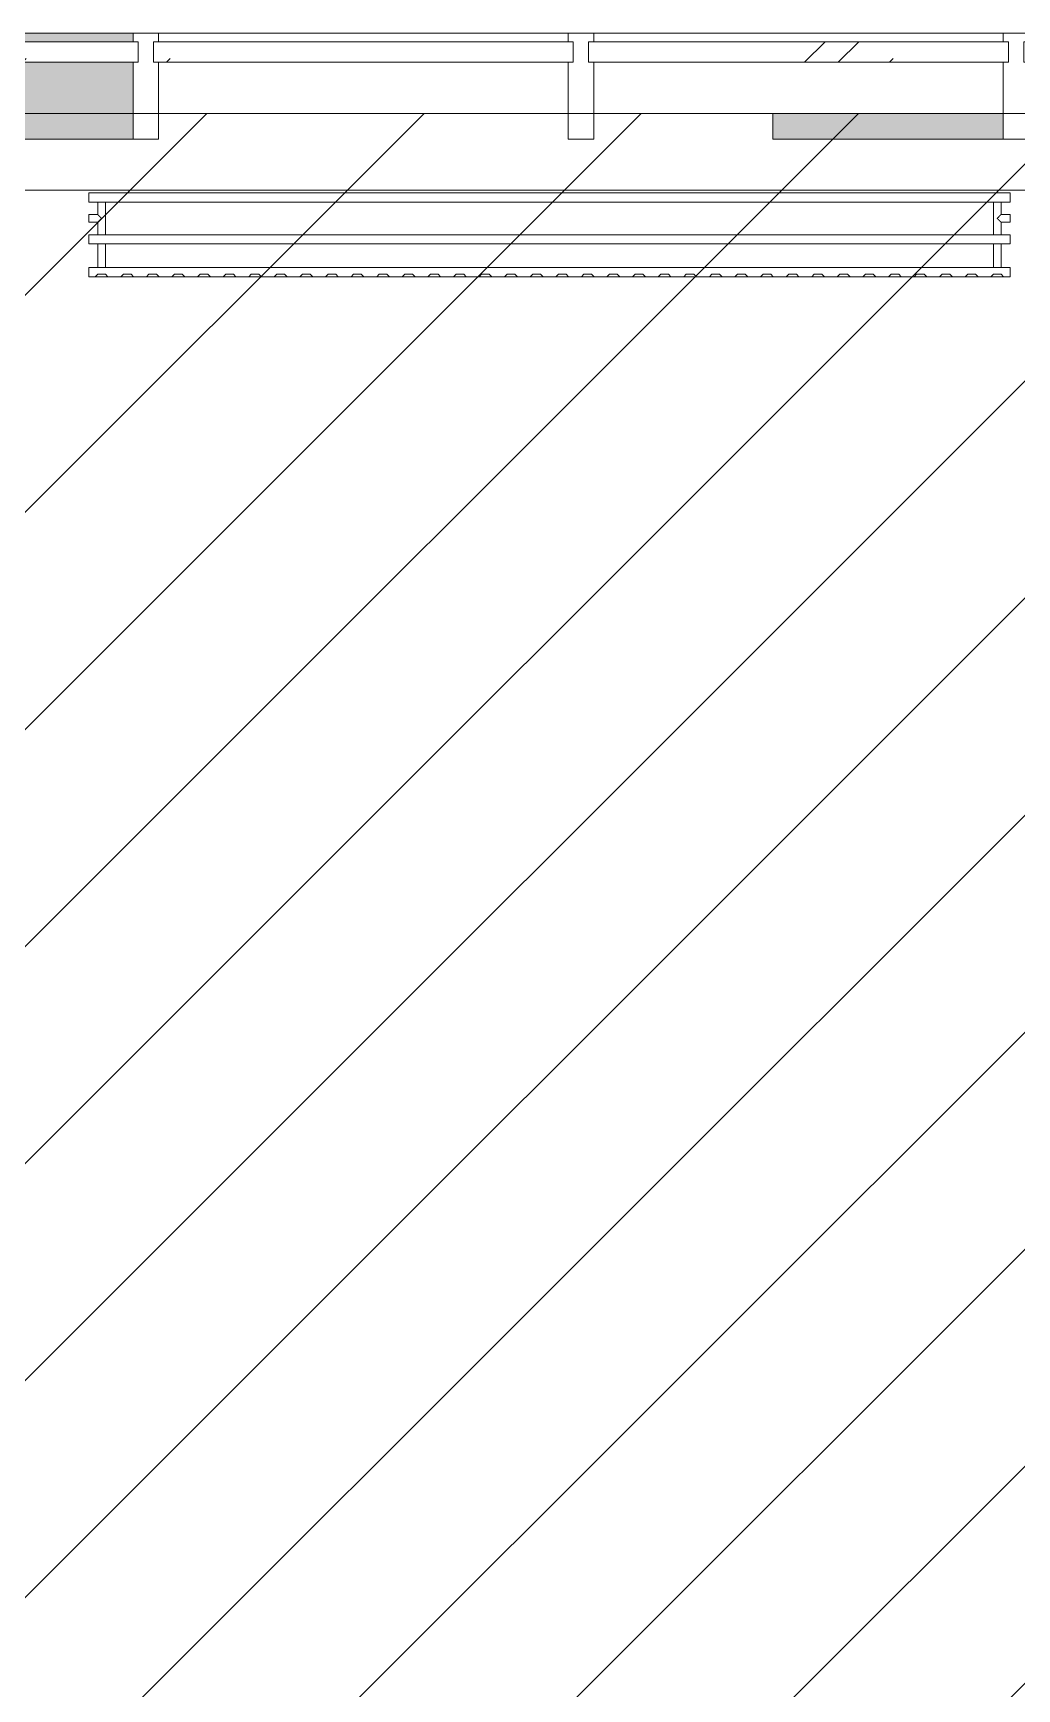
# Model space of a CAD drawing. Header units: millimetres. Extents: x -6228 to 198016, y -8553 to 29000.
# Drawn here: x 145418 to 147340, y 24070 to 27307 of the extents above; entities that cross this region are included whole.
import ezdxf

# ---------------------------------------------------------------- set-up
doc = ezdxf.new("R2010")
doc.units = ezdxf.units.MM
doc.linetypes.add('200_ШТРИХ__ш1_п0_6_', pattern=[800, 500, -300])
doc.linetypes.add('Осевая', pattern=[15875, 3175, -2381.25, 7937.5, -2381.25])
for name, color, linetype, lineweight in [('A-DETL-1', 7, 'Continuous', 9), ('A-DETL-MBND-1', 7, '200_ШТРИХ__ш1_п0_6_', 9), ('A-GLAZ-CURT-2', 7, 'Continuous', 9), ('A-GLAZ-CWMG-3', 7, 'Continuous', 9), ('Оси-2', 7, 'Осевая', 9)]:
    doc.layers.add(name, color=color, linetype=linetype, lineweight=lineweight)
doc.layers.add('A-DETL-GENF-7', color=7, linetype='Continuous', lineweight=9, true_color=0xc0c0c0)
doc.layers.add('A-GLAZ-CWMG-4', color=7, linetype='Continuous', lineweight=9, true_color=0x383e42)

# ---------------------------------------------------------------- blocks, each defined once
blk = doc.blocks.new('Системная панель - Стекло - 40мм-V183-План зашивки приборов отопления в осях 2 этажа 1-12')
at = {"layer": 'A-GLAZ-CURT-2'}
h = blk.add_hatch(dxfattribs=at)
h.set_pattern_fill('FP_163', color=256, style=0, pattern_type=2)
h.set_pattern_definition([(45, (-10585, -27190), (-282.8427, 282.8427), [200, -600]), (45, (-10785, -27290), (-282.8427, 282.8427), [600, -200]), (45, (-10385, -27390), (-282.8427, 282.8427), [200, -600])])
h.paths.add_polyline_path([(410, -40), (410, 0), (-410, 0), (-410, -40), (261.7, -40)])
for p, q in [((410, 0), (-410, 0)), ((-410, 0), (-410, -40)), ((410, -40), (410, 0)), ((-410, -40), (410, -40))]:
    blk.add_line(p, q, dxfattribs=at)
blk = doc.blocks.new('Системная панель - Стекло - 40мм-22856305-План зашивки приборов отопления в осях 2 этажа 1-12')
at = {"layer": 'A-GLAZ-CURT-2'}
h = blk.add_hatch(dxfattribs=at)
h.set_pattern_fill('FP_164', color=256, style=0, pattern_type=2)
h.set_pattern_definition([(45, (-11435.13, -27190), (-282.8427, 282.8427), [200, -600]), (45, (-11635.13, -27290), (-282.8427, 282.8427), [600, -200]), (45, (-11235.13, -27390), (-282.8427, 282.8427), [200, -600])])
h.paths.add_polyline_path([(410.1, -40), (410.1, 0), (-410.1, 0), (-410.1, -40), (406.4, -40)])
for p, q in [((410.1, 0), (-410.1, 0)), ((-410.1, 0), (-410.1, -40)), ((410.1, -40), (410.1, 0)), ((-410.1, -40), (410.1, -40))]:
    blk.add_line(p, q, dxfattribs=at)
blk = doc.blocks.new('Прямоугольный импост - Импост структурный с накладкой - 190мм-23251634-План зашивки приборов отопления в осях 2 этажа 1-12')
at = {"layer": 'A-DETL-MBND-1'}
blk.add_hatch(color=256, dxfattribs=at).paths.add_polyline_path([(11409.9, 27100), (11735.3, 27100), (11735.3, 27150), (11285, 27150), (11285, 27100)])
for p, q in [((11285, 27100), (11285, 27150)), ((11735.3, 27100), (11285, 27100))]:
    blk.add_line(p, q, dxfattribs=at)
blk = doc.blocks.new('Прямоугольный импост - Импост структурный с накладкой - 160мм-20149070-План зашивки приборов отопления в осях 2 этажа 1-12')
at = {"layer": 'A-GLAZ-CWMG-3'}
for p, q in [((8385, 27307), (9185, 27307)), ((8385, 27150), (9185, 27150))]:
    blk.add_line(p, q, dxfattribs=at)
blk = doc.blocks.new('Прямоугольный импост - Импост структурный с накладкой - 160мм-22794460-План зашивки приборов отопления в осях 2 этажа 1-12')
at = {"layer": 'A-GLAZ-CWMG-3'}
for p, q in [((10935, 27307), (11285, 27307)), ((10935, 27150), (11285, 27150))]:
    blk.add_line(p, q, dxfattribs=at)
blk = doc.blocks.new('Прямоугольный импост - Импост структурный с накладкой - 160мм-22794342-План зашивки приборов отопления в осях 2 этажа 1-12')
at = {"layer": 'A-GLAZ-CWMG-3'}
for p, q in [((11285, 27307), (11735.3, 27307)), ((11285, 27150), (11735.3, 27150))]:
    blk.add_line(p, q, dxfattribs=at)
blk = doc.blocks.new('Прямоугольный импост - Импост структурный с накладкой - 190мм-22856065-План зашивки приборов отопления в осях 2 этажа 1-12')
at = {"layer": 'A-GLAZ-CWMG-3'}
for p, q in [((-25, 140), (-25, 190)), ((-25, 190), (25, 190)), ((25, 190), (25, 140)), ((-25, 40), (-25, 140)), ((25, 140), (25, 40)), ((-15, 40), (-25, 40)), ((-15, 0), (-15, 40)), ((15, 40), (15, 0)), ((25, 40), (15, 40)), ((-25, -17), (-25, 0)), ((-25, 0), (-15, 0)), ((15, 0), (25, 0)), ((25, 0), (25, -17)), ((25, -17), (-25, -17))]:
    blk.add_line(p, q, dxfattribs=at)
blk = doc.blocks.new('Системная панель - Стекло - 40мм-V199-План зашивки приборов отопления в осях 2 этажа 1-12')
at = {"layer": 'A-GLAZ-CURT-2'}
h = blk.add_hatch(dxfattribs=at)
h.set_pattern_fill('FP_174', color=256, style=0, pattern_type=2)
h.set_pattern_definition([(45, (-9735, -27190), (-282.8427, 282.8427), [200, -600]), (45, (-9935, -27290), (-282.8427, 282.8427), [600, -200]), (45, (-9535, -27390), (-282.8427, 282.8427), [200, -600])])
h.paths.add_polyline_path([(410, -40), (410, 0), (-410, 0), (-410, -40), (116.9, -40)])
for p, q in [((410, 0), (-410, 0)), ((-410, 0), (-410, -40)), ((410, -40), (410, 0)), ((-410, -40), (410, -40))]:
    blk.add_line(p, q, dxfattribs=at)
blk = doc.blocks.new('Прямоугольный импост - Импост структурный с накладкой - 190мм-23186024-План зашивки приборов отопления в осях 2 этажа 1-12')
at = {"layer": 'A-GLAZ-CWMG-4'}
for points in [[(10035, 27290), (10035, 27307), (9235, 27307), (9235, 27290), (9751.9, 27290)], [(10035, 27100), (10035, 27250), (9235, 27250), (9235, 27100), (9917.7, 27100)]]:
    blk.add_hatch(color=256, dxfattribs=at).paths.add_polyline_path(points)
at = {"layer": 'A-GLAZ-CWMG-3'}
for p, q in [((9235, 27307), (10035, 27307)), ((9730, 27100), (10035, 27100))]:
    blk.add_line(p, q, dxfattribs=at)
blk = doc.blocks.new('radiator_prado_classic_z_tip_30_po exemplyaru - Classic Z Тип 30-500-V254-План зашивки приборов отопления в осях 2 этажа 1-12')
at = {"layer": 'A-DETL-MBND-1'}
for p, q in [((0, 228), (0, 210)), ((1800, 228), (0, 228)), ((0, 210), (0, 228)), ((0, 228), (12.5, 228)), ((12.5, 228), (37.5, 228)), ((37.5, 228), (12.5, 228)), ((12.5, 228), (37.5, 228)), ((12.5, 228), (17.5, 223)), ((12.5, 228), (17.5, 223)), ((32.5, 223), (37.5, 228)), ((37.5, 228), (32.5, 223)), ((37.5, 228), (62.5, 228)), ((62.5, 228), (87.5, 228)), ((87.5, 228), (62.5, 228)), ((62.5, 228), (87.5, 228)), ((62.5, 228), (67.5, 223)), ((62.5, 228), (67.5, 223)), ((82.5, 223), (87.5, 228)), ((87.5, 228), (82.5, 223)), ((87.5, 228), (112.5, 228)), ((112.5, 228), (137.5, 228)), ((137.5, 228), (112.5, 228)), ((112.5, 228), (137.5, 228)), ((112.5, 228), (117.5, 223)), ((112.5, 228), (117.5, 223)), ((132.5, 223), (137.5, 228)), ((137.5, 228), (132.5, 223)), ((137.5, 228), (162.5, 228)), ((162.5, 228), (187.5, 228)), ((187.5, 228), (162.5, 228)), ((162.5, 228), (187.5, 228)), ((162.5, 228), (167.5, 223)), ((162.5, 228), (167.5, 223)), ((182.5, 223), (187.5, 228)), ((187.5, 228), (182.5, 223)), ((187.5, 228), (212.5, 228)), ((212.5, 228), (237.5, 228)), ((237.5, 228), (212.5, 228)), ((212.5, 228), (237.5, 228)), ((212.5, 228), (217.5, 223)), ((212.5, 228), (217.5, 223)), ((232.5, 223), (237.5, 228)), ((237.5, 228), (232.5, 223)), ((237.5, 228), (262.5, 228)), ((262.5, 228), (287.5, 228)), ((287.5, 228), (262.5, 228)), ((262.5, 228), (287.5, 228)), ((262.5, 228), (267.5, 223)), ((262.5, 228), (267.5, 223)), ((282.5, 223), (287.5, 228)), ((287.5, 228), (282.5, 223)), ((287.5, 228), (312.5, 228)), ((312.5, 228), (337.5, 228)), ((337.5, 228), (312.5, 228)), ((312.5, 228), (337.5, 228)), ((312.5, 228), (317.5, 223)), ((312.5, 228), (317.5, 223)), ((332.5, 223), (337.5, 228)), ((337.5, 228), (332.5, 223)), ((338.5, 228), (362.5, 228)), ((362.5, 228), (387.5, 228)), ((387.5, 228), (362.5, 228)), ((362.5, 228), (387.5, 228)), ((362.5, 228), (367.5, 223)), ((362.5, 228), (367.5, 223)), ((382.5, 223), (387.5, 228)), ((387.5, 228), (382.5, 223)), ((387.5, 228), (412.5, 228)), ((412.5, 228), (437.5, 228)), ((437.5, 228), (412.5, 228)), ((412.5, 228), (437.5, 228)), ((412.5, 228), (417.5, 223)), ((412.5, 228), (417.5, 223)), ((432.5, 223), (437.5, 228)), ((437.5, 228), (432.5, 223)), ((437.5, 228), (462.5, 228)), ((462.5, 228), (487.5, 228)), ((487.5, 228), (462.5, 228)), ((462.5, 228), (487.5, 228)), ((462.5, 228), (467.5, 223)), ((462.5, 228), (467.5, 223)), ((482.5, 223), (487.5, 228)), ((487.5, 228), (482.5, 223)), ((487.5, 228), (512.5, 228)), ((512.5, 228), (537.5, 228)), ((537.5, 228), (512.5, 228)), ((512.5, 228), (537.5, 228)), ((512.5, 228), (517.5, 223)), ((512.5, 228), (517.5, 223)), ((532.5, 223), (537.5, 228)), ((537.5, 228), (532.5, 223)), ((537.5, 228), (562.5, 228)), ((562.5, 228), (587.5, 228)), ((587.5, 228), (562.5, 228)), ((562.5, 228), (587.5, 228)), ((562.5, 228), (567.5, 223)), ((562.5, 228), (567.5, 223)), ((582.5, 223), (587.5, 228)), ((587.5, 228), (582.5, 223)), ((587.5, 228), (612.5, 228)), ((612.5, 228), (637.5, 228)), ((637.5, 228), (612.5, 228)), ((612.5, 228), (637.5, 228)), ((612.5, 228), (617.5, 223)), ((612.5, 228), (617.5, 223)), ((632.5, 223), (637.5, 228)), ((637.5, 228), (632.5, 223)), ((637.5, 228), (662.5, 228)), ((662.5, 228), (687.5, 228)), ((687.5, 228), (662.5, 228)), ((662.5, 228), (687.5, 228)), ((662.5, 228), (667.5, 223)), ((662.5, 228), (667.5, 223)), ((682.5, 223), (687.5, 228)), ((687.5, 228), (682.5, 223)), ((687.5, 228), (712.5, 228)), ((712.5, 228), (737.5, 228)), ((737.5, 228), (712.5, 228)), ((712.5, 228), (737.5, 228)), ((712.5, 228), (717.5, 223)), ((712.5, 228), (717.5, 223)), ((732.5, 223), (737.5, 228)), ((737.5, 228), (732.5, 223)), ((737.5, 228), (762.5, 228)), ((762.5, 228), (787.5, 228)), ((787.5, 228), (762.5, 228)), ((762.5, 228), (787.5, 228)), ((762.5, 228), (767.5, 223)), ((762.5, 228), (767.5, 223)), ((782.5, 223), (787.5, 228)), ((787.5, 228), (782.5, 223)), ((787.5, 228), (812.5, 228)), ((812.5, 228), (837.5, 228)), ((837.5, 228), (812.5, 228)), ((812.5, 228), (837.5, 228)), ((812.5, 228), (817.5, 223)), ((812.5, 228), (817.5, 223)), ((832.5, 223), (837.5, 228)), ((837.5, 228), (832.5, 223)), ((837.5, 228), (862.5, 228)), ((862.5, 228), (887.5, 228)), ((887.5, 228), (862.5, 228)), ((862.5, 228), (887.5, 228)), ((862.5, 228), (867.5, 223)), ((862.5, 228), (867.5, 223)), ((882.5, 223), (887.5, 228)), ((887.5, 228), (882.5, 223)), ((887.5, 228), (912.5, 228)), ((912.5, 228), (937.5, 228)), ((937.5, 228), (912.5, 228)), ((912.5, 228), (937.5, 228)), ((912.5, 228), (917.5, 223)), ((912.5, 228), (917.5, 223)), ((932.5, 223), (937.5, 228)), ((937.5, 228), (932.5, 223)), ((937.5, 228), (962.5, 228)), ((962.5, 228), (987.5, 228)), ((987.5, 228), (962.5, 228)), ((962.5, 228), (987.5, 228)), ((962.5, 228), (967.5, 223)), ((962.5, 228), (967.5, 223)), ((982.5, 223), (987.5, 228)), ((987.5, 228), (982.5, 223)), ((987.5, 228), (1012.5, 228)), ((1012.5, 228), (1037.5, 228)), ((1037.5, 228), (1012.5, 228)), ((1012.5, 228), (1037.5, 228)), ((1012.5, 228), (1017.5, 223)), ((1012.5, 228), (1017.5, 223)), ((1032.5, 223), (1037.5, 228)), ((1037.5, 228), (1032.5, 223)), ((1037.5, 228), (1062.5, 228)), ((1062.5, 228), (1087.5, 228)), ((1087.5, 228), (1062.5, 228)), ((1062.5, 228), (1087.5, 228)), ((1062.5, 228), (1067.5, 223)), ((1062.5, 228), (1067.5, 223)), ((1082.5, 223), (1087.5, 228)), ((1087.5, 228), (1082.5, 223)), ((1087.5, 228), (1112.5, 228)), ((1112.5, 228), (1137.5, 228)), ((1137.5, 228), (1112.5, 228)), ((1112.5, 228), (1137.5, 228)), ((1112.5, 228), (1117.5, 223)), ((1112.5, 228), (1117.5, 223)), ((1132.5, 223), (1137.5, 228)), ((1137.5, 228), (1132.5, 223)), ((1137.5, 228), (1162.5, 228)), ((1162.5, 228), (1187.5, 228)), ((1187.5, 228), (1162.5, 228)), ((1162.5, 228), (1187.5, 228)), ((1162.5, 228), (1167.5, 223)), ((1162.5, 228), (1167.5, 223)), ((1182.5, 223), (1187.5, 228)), ((1187.5, 228), (1182.5, 223)), ((1187.5, 228), (1212.5, 228)), ((1212.5, 228), (1237.5, 228)), ((1237.5, 228), (1212.5, 228)), ((1212.5, 228), (1237.5, 228)), ((1212.5, 228), (1217.5, 223)), ((1212.5, 228), (1217.5, 223)), ((1232.5, 223), (1237.5, 228)), ((1237.5, 228), (1232.5, 223)), ((1237.5, 228), (1262.5, 228)), ((1262.5, 228), (1287.5, 228)), ((1287.5, 228), (1262.5, 228)), ((1262.5, 228), (1287.5, 228)), ((1262.5, 228), (1267.5, 223)), ((1262.5, 228), (1267.5, 223)), ((1282.5, 223), (1287.5, 228)), ((1287.5, 228), (1282.5, 223)), ((1287.5, 228), (1312.5, 228)), ((1312.5, 228), (1337.5, 228)), ((1337.5, 228), (1312.5, 228)), ((1312.5, 228), (1337.5, 228)), ((1312.5, 228), (1317.5, 223)), ((1312.5, 228), (1317.5, 223)), ((1332.5, 223), (1337.5, 228)), ((1337.5, 228), (1332.5, 223)), ((1337.5, 228), (1362.5, 228)), ((1362.5, 228), (1387.5, 228)), ((1387.5, 228), (1362.5, 228)), ((1362.5, 228), (1387.5, 228)), ((1362.5, 228), (1367.5, 223)), ((1362.5, 228), (1367.5, 223)), ((1382.5, 223), (1387.5, 228)), ((1387.5, 228), (1382.5, 223)), ((1387.5, 228), (1412.5, 228)), ((1412.5, 228), (1437.5, 228)), ((1437.5, 228), (1412.5, 228)), ((1412.5, 228), (1437.5, 228)), ((1412.5, 228), (1417.5, 223)), ((1412.5, 228), (1417.5, 223)), ((1432.5, 223), (1437.5, 228)), ((1437.5, 228), (1432.5, 223)), ((1437.5, 228), (1462.5, 228)), ((1462.5, 228), (1487.5, 228)), ((1487.5, 228), (1462.5, 228)), ((1462.5, 228), (1487.5, 228)), ((1462.5, 228), (1467.5, 223)), ((1462.5, 228), (1467.5, 223)), ((1482.5, 223), (1487.5, 228)), ((1487.5, 228), (1482.5, 223)), ((1487.5, 228), (1512.5, 228)), ((1512.5, 228), (1537.5, 228)), ((1537.5, 228), (1512.5, 228)), ((1512.5, 228), (1537.5, 228)), ((1512.5, 228), (1517.5, 223)), ((1512.5, 228), (1517.5, 223)), ((1532.5, 223), (1537.5, 228)), ((1537.5, 228), (1532.5, 223)), ((1537.5, 228), (1562.5, 228)), ((1562.5, 228), (1587.5, 228)), ((1587.5, 228), (1562.5, 228)), ((1562.5, 228), (1587.5, 228)), ((1562.5, 228), (1567.5, 223)), ((1562.5, 228), (1567.5, 223)), ((1582.5, 223), (1587.5, 228)), ((1587.5, 228), (1582.5, 223)), ((1587.5, 228), (1612.5, 228)), ((1612.5, 228), (1637.5, 228)), ((1637.5, 228), (1612.5, 228)), ((1612.5, 228), (1637.5, 228)), ((1612.5, 228), (1617.5, 223)), ((1612.5, 228), (1617.5, 223)), ((1632.5, 223), (1637.5, 228)), ((1637.5, 228), (1632.5, 223)), ((1637.5, 228), (1662.5, 228)), ((1662.5, 228), (1687.5, 228)), ((1687.5, 228), (1662.5, 228)), ((1662.5, 228), (1687.5, 228)), ((1662.5, 228), (1667.5, 223)), ((1662.5, 228), (1667.5, 223)), ((1682.5, 223), (1687.5, 228)), ((1687.5, 228), (1682.5, 223)), ((1687.5, 228), (1712.5, 228)), ((1712.5, 228), (1737.5, 228)), ((1737.5, 228), (1712.5, 228)), ((1712.5, 228), (1737.5, 228)), ((1712.5, 228), (1717.5, 223)), ((1712.5, 228), (1717.5, 223)), ((1732.5, 223), (1737.5, 228)), ((1737.5, 228), (1732.5, 223)), ((1737.5, 228), (1762.5, 228)), ((1762.5, 228), (1787.5, 228)), ((1787.5, 228), (1762.5, 228)), ((1762.5, 228), (1787.5, 228)), ((1762.5, 228), (1767.5, 223)), ((1762.5, 228), (1767.5, 223)), ((1782.5, 223), (1787.5, 228)), ((1787.5, 228), (1782.5, 223)), ((1787.5, 228), (1800, 228)), ((1800, 210), (1800, 228)), ((1800, 228), (1800, 210)), ((0, 210), (1800, 210)), ((17.5, 210), (0, 210)), ((32.5, 223), (17.5, 223)), ((17.5, 223), (32.5, 223)), ((17.5, 210), (17.5, 164)), ((17.5, 210), (17.5, 164)), ((17.8, 210), (17.5, 210)), ((17.5, 210), (17.8, 210)), ((32.5, 210), (17.5, 210)), ((17.5, 210), (32.5, 210)), ((18.5, 210), (17.8, 210)), ((17.8, 210), (18.5, 210)), ((19.7, 210), (18.5, 210)), ((18.5, 210), (19.7, 210)), ((31.5, 210), (18.5, 210)), ((21.2, 210), (19.7, 210)), ((19.7, 210), (21.2, 210)), ((23.1, 210), (21.2, 210)), ((21.2, 210), (23.1, 210)), ((25, 210), (23.1, 210)), ((23.1, 210), (25, 210)), ((28.7, 210), (25, 210)), ((25, 210), (26.9, 210)), ((26.9, 210), (28.7, 210)), ((31.5, 210), (28.7, 210)), ((28.7, 210), (30.3, 210)), ((30.3, 210), (31.5, 210)), ((32.2, 210), (31.5, 210)), ((31.5, 210), (32.2, 210)), ((32.5, 210), (32.2, 210)), ((32.2, 210), (32.5, 210)), ((32.5, 164), (32.5, 210)), ((32.5, 164), (32.5, 210)), ((1767.5, 210), (32.5, 210)), ((82.5, 223), (67.5, 223)), ((67.5, 223), (82.5, 223)), ((132.5, 223), (117.5, 223)), ((117.5, 223), (132.5, 223)), ((182.5, 223), (167.5, 223)), ((167.5, 223), (182.5, 223)), ((232.5, 223), (217.5, 223)), ((217.5, 223), (232.5, 223)), ((282.5, 223), (267.5, 223)), ((267.5, 223), (282.5, 223)), ((332.5, 223), (317.5, 223)), ((317.5, 223), (332.5, 223)), ((382.5, 223), (367.5, 223)), ((367.5, 223), (382.5, 223)), ((432.5, 223), (417.5, 223)), ((417.5, 223), (432.5, 223)), ((482.5, 223), (467.5, 223)), ((467.5, 223), (482.5, 223)), ((532.5, 223), (517.5, 223)), ((517.5, 223), (532.5, 223)), ((582.5, 223), (567.5, 223)), ((567.5, 223), (582.5, 223)), ((632.5, 223), (617.5, 223)), ((617.5, 223), (632.5, 223)), ((682.5, 223), (667.5, 223)), ((667.5, 223), (682.5, 223)), ((732.5, 223), (717.5, 223)), ((717.5, 223), (732.5, 223)), ((782.5, 223), (767.5, 223)), ((767.5, 223), (782.5, 223)), ((832.5, 223), (817.5, 223)), ((817.5, 223), (832.5, 223)), ((882.5, 223), (867.5, 223)), ((867.5, 223), (882.5, 223)), ((932.5, 223), (917.5, 223)), ((917.5, 223), (932.5, 223)), ((982.5, 223), (967.5, 223)), ((967.5, 223), (982.5, 223)), ((1032.5, 223), (1017.5, 223)), ((1017.5, 223), (1032.5, 223)), ((1082.5, 223), (1067.5, 223)), ((1067.5, 223), (1082.5, 223)), ((1132.5, 223), (1117.5, 223)), ((1117.5, 223), (1132.5, 223)), ((1182.5, 223), (1167.5, 223)), ((1167.5, 223), (1182.5, 223)), ((1232.5, 223), (1217.5, 223)), ((1217.5, 223), (1232.5, 223)), ((1282.5, 223), (1267.5, 223)), ((1267.5, 223), (1282.5, 223)), ((1332.5, 223), (1317.5, 223)), ((1317.5, 223), (1332.5, 223)), ((1382.5, 223), (1367.5, 223)), ((1367.5, 223), (1382.5, 223)), ((1432.5, 223), (1417.5, 223)), ((1417.5, 223), (1432.5, 223)), ((1482.5, 223), (1467.5, 223)), ((1467.5, 223), (1482.5, 223)), ((1532.5, 223), (1517.5, 223)), ((1517.5, 223), (1532.5, 223)), ((1582.5, 223), (1567.5, 223)), ((1567.5, 223), (1582.5, 223)), ((1632.5, 223), (1617.5, 223)), ((1617.5, 223), (1632.5, 223)), ((1682.5, 223), (1667.5, 223)), ((1667.5, 223), (1682.5, 223)), ((1732.5, 223), (1717.5, 223)), ((1717.5, 223), (1732.5, 223)), ((1782.5, 223), (1767.5, 223)), ((1767.5, 223), (1782.5, 223)), ((1767.5, 210), (1767.5, 164)), ((1767.5, 210), (1767.5, 164)), ((1769.7, 210), (1767.5, 210)), ((1767.5, 210), (1782.5, 210)), ((1768.5, 210), (1767.5, 210)), ((1767.5, 210), (1782.5, 210)), ((1782.5, 210), (1768.5, 210)), ((1781.5, 210), (1768.5, 210)), ((1778.7, 210), (1769.7, 210)), ((1782.2, 210), (1778.7, 210)), ((1782.5, 210), (1782.2, 210)), ((1782.5, 164), (1782.5, 210)), ((1782.5, 164), (1782.5, 210)), ((1800, 210), (1782.5, 210)), ((1800, 164), (0, 164)), ((0, 164), (0, 146)), ((0, 146), (0, 164)), ((0, 164), (17.5, 164)), ((18.5, 164), (17.5, 164)), ((17.5, 164), (17.8, 164)), ((21.2, 164), (17.5, 164)), ((17.5, 164), (32.5, 164)), ((17.8, 164), (32.5, 164)), ((19.7, 164), (18.5, 164)), ((18.5, 164), (31.5, 164)), ((25, 164), (19.7, 164)), ((23.1, 164), (21.2, 164)), ((26.9, 164), (23.1, 164)), ((26.9, 164), (25, 164)), ((28.7, 164), (26.9, 164)), ((32.5, 164), (26.9, 164)), ((31.5, 164), (28.7, 164)), ((32.2, 164), (31.5, 164)), ((32.5, 164), (32.2, 164)), ((32.5, 164), (1767.5, 164)), ((1767.8, 164), (1767.5, 164)), ((1767.5, 164), (1782.5, 164)), ((1782.2, 164), (1767.5, 164)), ((1767.5, 164), (1782.5, 164)), ((1771.2, 164), (1767.8, 164)), ((1768.5, 164), (1781.5, 164)), ((1773.1, 164), (1771.2, 164)), ((1782.5, 164), (1773.1, 164)), ((1782.5, 164), (1782.2, 164)), ((1782.5, 164), (1800, 164)), ((1800, 146), (1800, 164)), ((1800, 164), (1800, 146)), ((0, 146), (1800, 146)), ((17.5, 146), (0, 146)), ((17.5, 146), (17.5, 121.5)), ((17.5, 146), (17.5, 121.5)), ((17.5, 146), (25, 146)), ((31.5, 146), (17.5, 146)), ((17.5, 146), (32.5, 146)), ((32.5, 146), (17.5, 146)), ((31.5, 146), (18.5, 146)), ((25, 146), (26.9, 146)), ((26.9, 146), (28.7, 146)), ((28.7, 146), (30.3, 146)), ((30.3, 146), (32.2, 146)), ((32.2, 146), (31.5, 146)), ((32.2, 146), (32.5, 146)), ((32.5, 146), (32.2, 146)), ((32.5, 82), (32.5, 146)), ((32.5, 82), (32.5, 146)), ((1767.5, 146), (32.5, 146)), ((1767.5, 146), (1767.5, 82)), ((1767.5, 146), (1767.5, 82)), ((1767.5, 146), (1767.8, 146)), ((1782.5, 146), (1767.5, 146)), ((1767.5, 146), (1771.2, 146)), ((1782.5, 146), (1767.5, 146)), ((1767.8, 146), (1780.3, 146)), ((1781.5, 146), (1768.5, 146)), ((1771.2, 146), (1781.5, 146)), ((1780.3, 146), (1781.5, 146)), ((1781.5, 146), (1782.5, 146)), ((1781.5, 146), (1782.5, 146)), ((1782.5, 121.5), (1782.5, 146)), ((1782.5, 121.5), (1782.5, 146)), ((1800, 146), (1782.5, 146)), ((17.5, 121.5), (0, 121.5)), ((17.5, 121.5), (0, 121.5)), ((0, 121.5), (0, 121.2)), ((0, 106.5), (0, 121.5)), ((0, 121.2), (0, 106.8)), ((0, 121.2), (0, 120.5)), ((0, 120.5), (0, 121.2)), ((0, 121.2), (0, 121.2)), ((0, 120.5), (0, 119.3)), ((0, 119.3), (0, 120.5)), ((0, 119.3), (0, 117.8)), ((0, 117.8), (0, 119.3)), ((0, 117.8), (0, 115.9)), ((0, 115.9), (0, 117.8)), ((0, 115.9), (0, 114)), ((0, 114), (0, 115.9)), ((0, 114), (0, 112.1)), ((0, 112.1), (0, 114)), ((0, 112.1), (0, 110.2)), ((0, 110.2), (0, 112.1)), ((0, 110.2), (0, 108.7)), ((0, 108.7), (0, 110.2)), ((0, 108.7), (0, 106.8)), ((0, 106.8), (0, 108.7)), ((0, 106.8), (0, 106.5)), ((0, 106.8), (0, 106.8)), ((0, 106.5), (17.5, 106.5)), ((0, 106.5), (17.5, 106.5)), ((17.5, 106.5), (17.5, 82)), ((17.5, 106.5), (17.5, 82)), ((1800, 121.5), (1782.5, 121.5)), ((1800, 121.5), (1782.5, 121.5)), ((1782.5, 82), (1782.5, 106.5)), ((1782.5, 106.5), (1800, 106.5)), ((1782.5, 82), (1782.5, 106.5)), ((1782.5, 106.5), (1800, 106.5)), ((1800, 121.5), (1800, 106.5)), ((1800, 121.2), (1800, 121.5)), ((1800, 121.5), (1800, 121.2)), ((1800, 121.2), (1800, 121.5)), ((1800, 106.8), (1800, 121.2)), ((1800, 121.2), (1800, 106.8)), ((1800, 106.8), (1800, 121.2)), ((1800, 106.5), (1800, 106.8)), ((1800, 106.8), (1800, 106.5)), ((1800, 106.5), (1800, 106.8)), ((1800, 82), (0, 82)), ((0, 82), (0, 64)), ((0, 64), (0, 82)), ((0, 82), (17.5, 82)), ((17.8, 82), (17.5, 82)), ((17.5, 82), (32.5, 82)), ((26.9, 82), (17.5, 82)), ((17.5, 82), (32.5, 82)), ((23.1, 82), (17.8, 82)), ((18.5, 82), (31.5, 82)), ((26.9, 82), (23.1, 82)), ((28.7, 82), (26.9, 82)), ((32.5, 82), (26.9, 82)), ((30.3, 82), (28.7, 82)), ((31.5, 82), (30.3, 82)), ((32.5, 82), (31.5, 82)), ((32.5, 82), (1767.5, 82)), ((1769.7, 82), (1767.5, 82)), ((1767.5, 82), (1782.5, 82)), ((1768.5, 82), (1767.5, 82)), ((1767.5, 82), (1782.5, 82)), ((1769.7, 82), (1768.5, 82)), ((1768.5, 82), (1781.5, 82)), ((1771.2, 82), (1769.7, 82)), ((1782.5, 82), (1769.7, 82)), ((1782.5, 82), (1771.2, 82)), ((1782.5, 82), (1800, 82)), ((1800, 64), (1800, 82)), ((1800, 82), (1800, 64)), ((1800, 64), (0, 64)), ((0, 64), (1800, 64))]:
    blk.add_line(p, q, dxfattribs=at)
for points, knots in [([(17.8, 121.2), (17.7, 121.3), (17.7, 121.3), (17.5, 121.5), (17.5, 121.5), (17.5, 121.5)], [0.8571429, 0.8571429, 0.8571429, 0.8571429, 0.8928571, 0.9285714, 1, 1, 1, 1]), ([(17.5, 121.5), (17.5, 121.5), (17.5, 121.5), (17.7, 121.3), (17.7, 121.3), (17.8, 121.2)], [0, 0, 0, 0, 0.0714286, 0.1071429, 0.1428571, 0.1428571, 0.1428571, 0.1428571]), ([(17.5, 121.5), (17.5, 121.5), (17.5, 121.5), (17.7, 121.3), (17.7, 121.3), (17.8, 121.2)], [0, 0, 0, 0, 0.0714286, 0.1071429, 0.1428571, 0.1428571, 0.1428571, 0.1428571]), ([(25, 114), (24.5, 114.5), (23.6, 115.4), (22.4, 116.6), (21.6, 117.4), (21.1, 117.9), (20.8, 118.2), (20.5, 118.5), (20.2, 118.8), (19.8, 119.1), (19.6, 119.4), (19.3, 119.7), (19, 120), (18.7, 120.3), (18.5, 120.5), (18.3, 120.7), (18.1, 120.9), (17.9, 121.1), (17.8, 121.2), (17.7, 121.3), (17.5, 121.5), (17.5, 121.5), (17.5, 121.5)], [0, 0, 0, 0, 0.142857, 0.285714, 0.357143, 0.392857, 0.428571, 0.464286, 0.5, 0.535714, 0.571429, 0.607143, 0.642857, 0.678571, 0.714286, 0.75, 0.785714, 0.821429, 0.857143, 0.892857, 0.928571, 1, 1, 1, 1]), ([(17.5, 106.5), (17.5, 106.5), (17.5, 106.5), (17.7, 106.7), (17.8, 106.8), (17.9, 106.9), (18.1, 107.1), (18.3, 107.3), (18.5, 107.5), (18.7, 107.7), (19, 108), (19.3, 108.3), (19.6, 108.6), (19.8, 108.9), (20.3, 109.3), (20.7, 109.7), (21.1, 110.1), (21.6, 110.6), (22.4, 111.4), (23.6, 112.6), (24.5, 113.5), (25, 114)], [0, 0, 0, 0, 0.071429, 0.107143, 0.142857, 0.178571, 0.214286, 0.25, 0.285714, 0.321429, 0.357143, 0.392857, 0.428571, 0.464286, 0.5, 0.571429, 0.607143, 0.642857, 0.714286, 0.857143, 1, 1, 1, 1]), ([(17.5, 106.5), (17.5, 106.5), (17.5, 106.5), (17.7, 106.7), (17.7, 106.7), (17.8, 106.8)], [0, 0, 0, 0, 0.0714286, 0.1071429, 0.1428571, 0.1428571, 0.1428571, 0.1428571]), ([(17.8, 106.8), (17.7, 106.7), (17.7, 106.7), (17.5, 106.5), (17.5, 106.5), (17.5, 106.5)], [0.8571429, 0.8571429, 0.8571429, 0.8571429, 0.8928571, 0.9285714, 1, 1, 1, 1]), ([(17.8, 106.8), (17.7, 106.7), (17.7, 106.7), (17.5, 106.5), (17.5, 106.5), (17.5, 106.5)], [0.8571429, 0.8571429, 0.8571429, 0.8571429, 0.8928571, 0.9285714, 1, 1, 1, 1]), ([(22.1, 111.1), (21.9, 110.9), (21.6, 110.6), (21.1, 110.1), (20.8, 109.8), (20.5, 109.5), (20.2, 109.2), (19.8, 108.9), (19.6, 108.6), (19.3, 108.3), (19, 108), (18.7, 107.7), (18.5, 107.5), (18.3, 107.3), (18.1, 107.1), (17.9, 106.9), (17.8, 106.8), (17.8, 106.8)], [0.2857143, 0.2857143, 0.2857143, 0.2857143, 0.3571429, 0.3928571, 0.4285714, 0.4642857, 0.5, 0.5357143, 0.5714286, 0.6071429, 0.6428571, 0.6785714, 0.7142857, 0.75, 0.7857143, 0.8214286, 0.8571429, 0.8571429, 0.8571429, 0.8571429]), ([(18.5, 107.5), (18.6, 107.6), (18.7, 107.7), (19, 108), (19.3, 108.3), (19.6, 108.6), (19.9, 108.8), (20.3, 109.3), (20.6, 109.6), (20.8, 109.8)], [0.2857143, 0.2857143, 0.2857143, 0.2857143, 0.3214286, 0.3571429, 0.3928571, 0.4285714, 0.4642857, 0.5, 0.5714286, 0.5714286, 0.5714286, 0.5714286]), ([(19.6, 119.4), (19.7, 119.3), (19.9, 119.2), (20.3, 118.7), (20.6, 118.4), (20.8, 118.2)], [0.4285714, 0.4285714, 0.4285714, 0.4285714, 0.4642857, 0.5, 0.5714286, 0.5714286, 0.5714286, 0.5714286]), ([(19.6, 119.4), (19.7, 119.3), (19.8, 119.1), (20.3, 118.7), (20.7, 118.3), (21.1, 117.9), (21.6, 117.4), (21.9, 117.1), (22.1, 116.9)], [0.4285714, 0.4285714, 0.4285714, 0.4285714, 0.4642857, 0.5, 0.5714286, 0.6071429, 0.6428571, 0.7142857, 0.7142857, 0.7142857, 0.7142857]), ([(22.1, 116.9), (21.9, 117.1), (21.6, 117.4), (21.1, 117.9), (20.9, 118.1), (20.8, 118.2)], [0.2857143, 0.2857143, 0.2857143, 0.2857143, 0.3571429, 0.3928571, 0.4285714, 0.4285714, 0.4285714, 0.4285714]), ([(20.8, 118.2), (20.9, 118.1), (21.1, 117.9), (21.6, 117.4), (21.9, 117.1), (22.1, 116.9)], [0.5714286, 0.5714286, 0.5714286, 0.5714286, 0.6071429, 0.6428571, 0.7142857, 0.7142857, 0.7142857, 0.7142857]), ([(20.8, 109.8), (20.9, 109.9), (21.1, 110.1), (21.6, 110.6), (21.9, 110.9), (22.1, 111.1)], [0.5714286, 0.5714286, 0.5714286, 0.5714286, 0.6071429, 0.6428571, 0.7142857, 0.7142857, 0.7142857, 0.7142857]), ([(22.1, 111.1), (21.9, 110.9), (21.6, 110.6), (21.1, 110.1), (20.9, 109.9), (20.8, 109.8)], [0.2857143, 0.2857143, 0.2857143, 0.2857143, 0.3571429, 0.3928571, 0.4285714, 0.4285714, 0.4285714, 0.4285714]), ([(1775, 114), (1775.5, 114.5), (1776.4, 115.4), (1777.6, 116.6), (1778.4, 117.4), (1778.9, 117.9), (1779.2, 118.2), (1779.5, 118.5), (1779.8, 118.8), (1780.1, 119.2), (1780.4, 119.4), (1780.7, 119.7), (1781, 120), (1781.3, 120.3), (1781.5, 120.5), (1781.7, 120.7), (1781.9, 120.9), (1782.1, 121.1), (1782.2, 121.2), (1782.3, 121.3), (1782.5, 121.5), (1782.5, 121.5), (1782.5, 121.5)], [0, 0, 0, 0, 0.142857, 0.285714, 0.357143, 0.392857, 0.428571, 0.464286, 0.5, 0.535714, 0.571429, 0.607143, 0.642857, 0.678571, 0.714286, 0.75, 0.785714, 0.821429, 0.857143, 0.892857, 0.928571, 1, 1, 1, 1]), ([(1782.5, 106.5), (1782.5, 106.5), (1782.5, 106.5), (1782.3, 106.7), (1782.2, 106.8), (1782.1, 106.9), (1781.9, 107.1), (1781.7, 107.3), (1781.5, 107.5), (1781.3, 107.7), (1781, 108), (1780.7, 108.3), (1780.4, 108.6), (1780.1, 108.8), (1779.7, 109.3), (1779.3, 109.7), (1778.9, 110.1), (1778.4, 110.6), (1777.6, 111.4), (1776.4, 112.6), (1775.5, 113.5), (1775, 114)], [0, 0, 0, 0, 0.071429, 0.107143, 0.142857, 0.178571, 0.214286, 0.25, 0.285714, 0.321429, 0.357143, 0.392857, 0.428571, 0.464286, 0.5, 0.571429, 0.607143, 0.642857, 0.714286, 0.857143, 1, 1, 1, 1]), ([(1782.2, 121.2), (1782.2, 121.2), (1782.1, 121.1), (1781.9, 120.9), (1781.7, 120.7), (1781.5, 120.5), (1781.3, 120.3), (1781, 120), (1780.7, 119.7), (1780.4, 119.4), (1780.1, 119.2), (1779.7, 118.7), (1779.3, 118.3), (1778.9, 117.9), (1778.4, 117.4), (1777.6, 116.6), (1776.9, 115.9), (1776.4, 115.4)], [0.1428571, 0.1428571, 0.1428571, 0.1428571, 0.1785714, 0.2142857, 0.25, 0.2857143, 0.3214286, 0.3571429, 0.3928571, 0.4285714, 0.4642857, 0.5, 0.5714286, 0.6071429, 0.6428571, 0.7142857, 0.8571429, 0.8571429, 0.8571429, 0.8571429]), ([(1776.4, 115.4), (1776.9, 115.9), (1777.6, 116.6), (1778.4, 117.4), (1778.9, 117.9), (1779.2, 118.2), (1779.5, 118.5), (1779.8, 118.8), (1780.1, 119.2), (1780.4, 119.4), (1780.7, 119.7), (1781, 120), (1781.3, 120.3), (1781.5, 120.5), (1781.7, 120.7), (1781.9, 120.9), (1782.1, 121.1), (1782.2, 121.2), (1782.2, 121.2)], [0.1428571, 0.1428571, 0.1428571, 0.1428571, 0.2857143, 0.3571429, 0.3928571, 0.4285714, 0.4642857, 0.5, 0.5357143, 0.5714286, 0.6071429, 0.6428571, 0.6785714, 0.7142857, 0.75, 0.7857143, 0.8214286, 0.8571429, 0.8571429, 0.8571429, 0.8571429]), ([(1779.2, 118.2), (1779.1, 118.1), (1778.9, 117.9), (1778.4, 117.4), (1778.1, 117.1), (1777.9, 116.9)], [0.5714286, 0.5714286, 0.5714286, 0.5714286, 0.6071429, 0.6428571, 0.7142857, 0.7142857, 0.7142857, 0.7142857]), ([(1777.9, 111.1), (1778.1, 110.9), (1778.4, 110.6), (1778.9, 110.1), (1779.2, 109.8), (1779.5, 109.5), (1779.8, 109.2), (1780.1, 108.8), (1780.4, 108.6), (1780.7, 108.3), (1781, 108), (1781.3, 107.7), (1781.5, 107.5), (1781.7, 107.3), (1781.9, 107.1), (1782.1, 106.9), (1782.2, 106.8), (1782.2, 106.8)], [0.2857143, 0.2857143, 0.2857143, 0.2857143, 0.3571429, 0.3928571, 0.4285714, 0.4642857, 0.5, 0.5357143, 0.5714286, 0.6071429, 0.6428571, 0.6785714, 0.7142857, 0.75, 0.7857143, 0.8214286, 0.8571429, 0.8571429, 0.8571429, 0.8571429]), ([(1777.9, 111.1), (1778.1, 110.9), (1778.4, 110.6), (1778.9, 110.1), (1779.2, 109.8), (1779.5, 109.5), (1779.8, 109.2), (1780.1, 108.8), (1780.4, 108.6), (1780.7, 108.3), (1781, 108), (1781.3, 107.7), (1781.5, 107.5), (1781.7, 107.3), (1781.9, 107.1), (1782.1, 106.9), (1782.2, 106.8), (1782.2, 106.8)], [0.2857143, 0.2857143, 0.2857143, 0.2857143, 0.3571429, 0.3928571, 0.4285714, 0.4642857, 0.5, 0.5357143, 0.5714286, 0.6071429, 0.6428571, 0.6785714, 0.7142857, 0.75, 0.7857143, 0.8214286, 0.8571429, 0.8571429, 0.8571429, 0.8571429]), ([(1782.2, 106.8), (1782.2, 106.8), (1782.1, 106.9), (1781.9, 107.1), (1781.7, 107.3), (1781.5, 107.5), (1781.3, 107.7), (1781, 108), (1780.7, 108.3), (1780.4, 108.6), (1780.1, 108.8), (1779.7, 109.3), (1779.3, 109.7), (1778.9, 110.1), (1778.4, 110.6), (1778.1, 110.9), (1777.9, 111.1)], [0.1428571, 0.1428571, 0.1428571, 0.1428571, 0.1785714, 0.2142857, 0.25, 0.2857143, 0.3214286, 0.3571429, 0.3928571, 0.4285714, 0.4642857, 0.5, 0.5714286, 0.6071429, 0.6428571, 0.7142857, 0.7142857, 0.7142857, 0.7142857]), ([(1780.4, 119.4), (1780.3, 119.3), (1780.1, 119.2), (1779.7, 118.7), (1779.4, 118.4), (1779.2, 118.2)], [0.4285714, 0.4285714, 0.4285714, 0.4285714, 0.4642857, 0.5, 0.5714286, 0.5714286, 0.5714286, 0.5714286]), ([(1782.5, 121.5), (1782.5, 121.5), (1782.5, 121.5), (1782.3, 121.3), (1782.3, 121.3), (1782.2, 121.2)], [0, 0, 0, 0, 0.0714286, 0.1071429, 0.1428571, 0.1428571, 0.1428571, 0.1428571]), ([(1782.5, 121.5), (1782.5, 121.5), (1782.5, 121.5), (1782.3, 121.3), (1782.3, 121.3), (1782.2, 121.2)], [0, 0, 0, 0, 0.0714286, 0.1071429, 0.1428571, 0.1428571, 0.1428571, 0.1428571]), ([(1782.2, 121.2), (1782.3, 121.3), (1782.3, 121.3), (1782.5, 121.5), (1782.5, 121.5), (1782.5, 121.5)], [0.8571429, 0.8571429, 0.8571429, 0.8571429, 0.8928571, 0.9285714, 1, 1, 1, 1]), ([(1782.2, 106.8), (1782.3, 106.7), (1782.3, 106.7), (1782.5, 106.5), (1782.5, 106.5), (1782.5, 106.5)], [0.8571429, 0.8571429, 0.8571429, 0.8571429, 0.8928571, 0.9285714, 1, 1, 1, 1]), ([(1782.2, 106.8), (1782.3, 106.7), (1782.3, 106.7), (1782.5, 106.5), (1782.5, 106.5), (1782.5, 106.5)], [0.8571429, 0.8571429, 0.8571429, 0.8571429, 0.8928571, 0.9285714, 1, 1, 1, 1]), ([(1782.5, 106.5), (1782.5, 106.5), (1782.5, 106.5), (1782.3, 106.7), (1782.3, 106.7), (1782.2, 106.8)], [0, 0, 0, 0, 0.0714286, 0.1071429, 0.1428571, 0.1428571, 0.1428571, 0.1428571])]:
    blk.add_open_spline(points, degree=3, knots=knots, dxfattribs=at)
for points in [[(19.6, 119.4), (19.5, 119.5), (19.3, 119.7), (19, 120), (18.7, 120.3), (18.5, 120.5), (18.3, 120.7), (18.1, 120.9), (17.9, 121.1), (17.8, 121.2), (17.8, 121.2)], [(17.8, 121.2), (17.8, 121.2), (17.9, 121.1), (18.1, 120.9), (18.3, 120.7), (18.5, 120.5), (18.7, 120.3), (19, 120), (19.3, 119.7), (19.5, 119.5), (19.6, 119.4)], [(17.8, 121.2), (17.8, 121.2), (17.9, 121.1), (18.1, 120.9), (18.3, 120.7), (18.4, 120.6), (18.5, 120.5)], [(20.8, 109.8), (20.7, 109.7), (20.5, 109.5), (20.2, 109.2), (19.9, 108.8), (19.6, 108.6), (19.3, 108.3), (19, 108), (18.7, 107.7), (18.5, 107.5), (18.3, 107.3), (18.1, 107.1), (17.9, 106.9), (17.8, 106.8), (17.8, 106.8)], [(17.8, 106.8), (17.8, 106.8), (17.9, 106.9), (18.1, 107.1), (18.3, 107.3), (18.4, 107.4), (18.5, 107.5)], [(18.5, 120.5), (18.6, 120.4), (18.7, 120.3), (19, 120), (19.3, 119.7), (19.5, 119.5), (19.6, 119.4)], [(20.8, 118.2), (20.7, 118.3), (20.5, 118.5), (20.2, 118.8), (19.9, 119.2), (19.7, 119.3), (19.6, 119.4)], [(23.6, 115.4), (23.1, 115.9), (22.6, 116.4), (22.1, 116.9)], [(22.1, 116.9), (22.6, 116.4), (23.1, 115.9), (23.6, 115.4)], [(22.1, 116.9), (22.6, 116.4), (23.1, 115.9), (23.6, 115.4)], [(25, 114), (24.5, 113.5), (23.6, 112.6), (22.6, 111.6), (22.1, 111.1)], [(22.1, 111.1), (22.6, 111.6), (23.1, 112.1), (23.6, 112.6)], [(23.6, 112.6), (23.1, 112.1), (22.6, 111.6), (22.1, 111.1)], [(25, 114), (24.5, 114.5), (24, 115), (23.6, 115.4)], [(23.6, 115.4), (24, 115), (24.5, 114.5), (25, 114)], [(23.6, 115.4), (24, 115), (24.5, 114.5), (25, 114)], [(23.6, 112.6), (24, 113), (24.5, 113.5), (25, 114)], [(25, 114), (24.5, 113.5), (24, 113), (23.6, 112.6)], [(1776.4, 115.4), (1776, 115), (1775.5, 114.5), (1775, 114)], [(1776.4, 115.4), (1776, 115), (1775.5, 114.5), (1775, 114)], [(1775, 114), (1775.5, 114.5), (1776, 115), (1776.4, 115.4)], [(1775, 114), (1775.5, 113.5), (1776.4, 112.6), (1777.4, 111.6), (1777.9, 111.1)], [(1775, 114), (1775.5, 113.5), (1776.4, 112.6), (1777.4, 111.6), (1777.9, 111.1)], [(1777.9, 111.1), (1777.4, 111.6), (1776.4, 112.6), (1775.5, 113.5), (1775, 114)], [(1777.9, 116.9), (1777.4, 116.4), (1776.9, 115.9), (1776.4, 115.4)], [(1781.5, 120.5), (1781.4, 120.4), (1781.3, 120.3), (1781, 120), (1780.7, 119.7), (1780.5, 119.5), (1780.4, 119.4)], [(1782.2, 121.2), (1782.2, 121.2), (1782.1, 121.1), (1781.9, 120.9), (1781.7, 120.7), (1781.6, 120.6), (1781.5, 120.5)]]:
    blk.add_open_spline(points, degree=3, dxfattribs=at)

msp = doc.modelspace()

# ---------------------------------------------------------------- hatches: boundary and pattern name
at = {"layer": 'A-DETL-GENF-7'}
h = msp.add_hatch(dxfattribs=at)
h.set_pattern_fill('FP_235', color=256, style=0, pattern_type=2)
h.set_pattern_definition([(45, (135578.2, 0), (-212.132, 212.132), [])])
h.paths.add_polyline_path([(149288.4, 15200), (149288.4, 27150), (140238.2, 27150), (140238.2, 26500), (139638.2, 26500), (139638.2, 25750), (145288.2, 25750), (145288.2, 20770), (142338.2, 20770), (142338.2, 15200), (148977.8, 15200)])

# ---------------------------------------------------------------- linework, layer by layer
at = {"layer": 'A-DETL-1'}
msp.add_line((149288.4, 27150), (140238.2, 27150), dxfattribs=at)
at = {"layer": 'Оси-2'}
msp.add_line((135967.2, 27000), (166938.2, 27000), dxfattribs=at)

# ---------------------------------------------------------------- block references
at = {"layer": 'A-DETL-MBND-1'}
msp.add_blockref('Прямоугольный импост - Импост структурный с накладкой - 190мм-23251634-План зашивки приборов отопления в осях 2 этажа 1-12', (135578.2, 0), dxfattribs=at)
at = {"layer": 'A-DETL-MBND-1', "rotation": 180}
msp.add_blockref('radiator_prado_classic_z_tip_30_po exemplyaru - Classic Z Тип 30-500-V254-План зашивки приборов отопления в осях 2 этажа 1-12', (147326.7, 27058.8), dxfattribs=at)
at = {"layer": 'A-GLAZ-CURT-2'}
for name, p in [('Системная панель - Стекло - 40мм-V199-План зашивки приборов отопления в осях 2 этажа 1-12', (145213.2, 27290)), ('Системная панель - Стекло - 40мм-V183-План зашивки приборов отопления в осях 2 этажа 1-12', (146063.2, 27290)), ('Системная панель - Стекло - 40мм-22856305-План зашивки приборов отопления в осях 2 этажа 1-12', (146913.3, 27290))]:
    msp.add_blockref(name, p, dxfattribs=at)
at = {"layer": 'A-GLAZ-CWMG-3'}
for name, p in [('Прямоугольный импост - Импост структурный с накладкой - 190мм-23186024-План зашивки приборов отопления в осях 2 этажа 1-12', (135578.2, 0)), ('Прямоугольный импост - Импост структурный с накладкой - 160мм-20149070-План зашивки приборов отопления в осях 2 этажа 1-12', (137278.2, 0)), ('Прямоугольный импост - Импост структурный с накладкой - 160мм-22794460-План зашивки приборов отопления в осях 2 этажа 1-12', (135578.2, 0)), ('Прямоугольный импост - Импост структурный с накладкой - 160мм-22794342-План зашивки приборов отопления в осях 2 этажа 1-12', (135578.2, 0))]:
    msp.add_blockref(name, p, dxfattribs=at)
at = {"layer": 'A-GLAZ-CWMG-3', "extrusion": (0, 0, -1), "rotation": 180}
for p in [(-145638.2, 27290), (-146488.2, 27290), (-147338.4, 27290)]:
    msp.add_blockref('Прямоугольный импост - Импост структурный с накладкой - 190мм-22856065-План зашивки приборов отопления в осях 2 этажа 1-12', p, dxfattribs=at)

doc.saveas('drawing.dxf')
